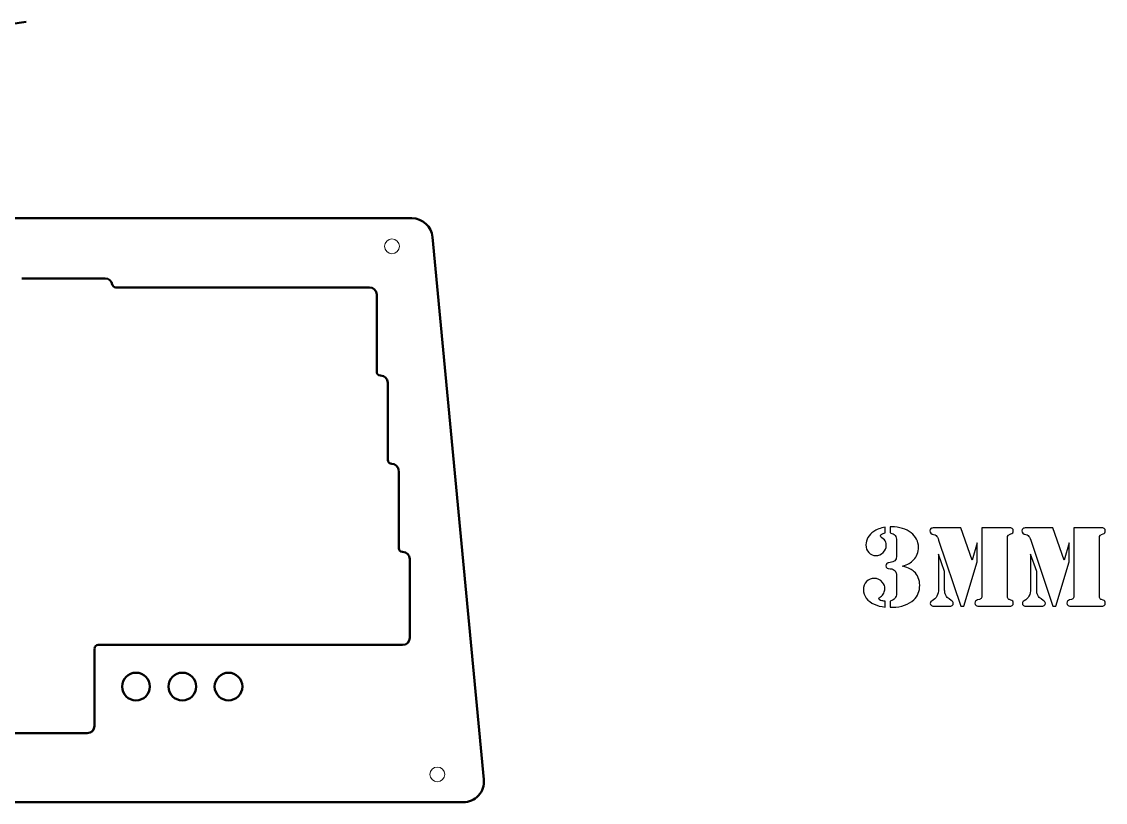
# Model space of a CAD drawing. Header units: millimetres. Extents: x -1387 to -394, y -226 to 220.
# Drawn here: x -1111.7 to -877.5, y -216.7 to -48 of the extents above; entities that cross this region are included whole.
import ezdxf

# ---------------------------------------------------------------- set-up
doc = ezdxf.new("R2010")
doc.units = ezdxf.units.MM
doc.header["$MEASUREMENT"] = 0
doc.layers.add('Layer 1', color=7, linetype='Continuous')

msp = doc.modelspace()

# ---------------------------------------------------------------- linework, layer by layer
at = {"layer": 'Layer 1', "color": 250, "lineweight": 20}
for centre in [(-1031.636, -96.5624), (-1021.8415, -210.6829)]:
    msp.add_ellipse(centre, major_axis=(0, 1.6), ratio=1, dxfattribs=at)
at = {"layer": 'Layer 1', "color": 250, "lineweight": 50}
for points in [[(-1110.7099, -48.0139), (-1110.7099, -48.0139), (-1177.0462, -57.7083), (-1177.0462, -57.7083)], [(-1125.2648, -90.4994), (-1125.2648, -90.4994), (-1027.3399, -90.4994), (-1027.3399, -90.4994)], [(-1022.8511, -94.5775), (-1023.0678, -92.2661), (-1025.0079, -90.4994), (-1027.3294, -90.4994)], [(-1022.8738, -94.5845), (-1022.8738, -94.5845), (-1011.7849, -211.8042), (-1011.7849, -211.8042)], [(-1093.5898, -103.5232), (-1093.5898, -103.5232), (-1111.6449, -103.5232), (-1111.6449, -103.5232)], [(-1093.6004, -103.502), (-1092.8458, -103.502), (-1092.2, -104.0435), (-1092.0684, -104.7865)], [(-1091.2932, -105.4282), (-1091.6782, -105.4282), (-1092.0077, -105.152), (-1092.0748, -104.7729)], [(-1036.4821, -105.4494), (-1036.4821, -105.4494), (-1091.2826, -105.4494), (-1091.2826, -105.4494)], [(-1036.4927, -105.4282), (-1035.6335, -105.4282), (-1034.9369, -106.1247), (-1034.9369, -106.984)], [(-1034.9158, -123.695), (-1034.9158, -123.695), (-1034.9158, -106.9945), (-1034.9158, -106.9945)], [(-1034.1432, -124.4782), (-1034.5816, -124.4782), (-1034.9369, -124.1228), (-1034.9369, -123.6845)], [(-1034.0903, -124.4994), (-1034.0903, -124.4994), (-1034.1326, -124.4994), (-1034.1326, -124.4994)], [(-1034.1009, -124.4782), (-1033.2416, -124.4782), (-1032.5451, -125.1747), (-1032.5451, -126.034)], [(-1032.5451, -142.745), (-1032.5451, -142.745), (-1032.5451, -126.0445), (-1032.5451, -126.0445)], [(-1031.7514, -143.5282), (-1032.1897, -143.5282), (-1032.5451, -143.1728), (-1032.5451, -142.7345)], [(-1031.7196, -143.5494), (-1031.7196, -143.5494), (-1031.7408, -143.5494), (-1031.7408, -143.5494)], [(-1031.7302, -143.5494), (-1030.871, -143.5494), (-1030.1744, -144.2459), (-1030.1744, -145.1051)], [(-1030.1533, -161.8162), (-1030.1533, -161.8162), (-1030.1533, -145.1157), (-1030.1533, -145.1157)], [(-1029.3807, -162.5994), (-1029.8191, -162.5994), (-1030.1744, -162.244), (-1030.1744, -161.8056)], [(-1029.3278, -162.5994), (-1029.3278, -162.5994), (-1029.3701, -162.5994), (-1029.3701, -162.5994)], [(-1029.3384, -162.5994), (-1028.4791, -162.5994), (-1027.7826, -163.2959), (-1027.7826, -164.1551)], [(-1027.7826, -181.1625), (-1027.7826, -181.1625), (-1027.7826, -164.1657), (-1027.7826, -164.1657)], [(-1027.7826, -181.152), (-1027.7826, -182.0112), (-1028.4791, -182.7077), (-1029.3384, -182.7077)], [(-1095.9181, -183.5015), (-1095.9181, -183.0631), (-1095.5627, -182.7077), (-1095.1244, -182.7077)], [(-1095.9181, -200.2125), (-1095.9181, -200.2125), (-1095.9181, -183.512), (-1095.9181, -183.512)], [(-1095.1138, -182.7077), (-1095.1138, -182.7077), (-1029.3278, -182.7077), (-1029.3278, -182.7077)], [(-1095.9181, -200.202), (-1095.9181, -201.0612), (-1096.6146, -201.7577), (-1097.4739, -201.7577)], [(-1117.0213, -201.7577), (-1117.0213, -201.7577), (-1097.4633, -201.7577), (-1097.4633, -201.7577)], [(-1016.2723, -216.7149), (-1016.2723, -216.7149), (-1115.8324, -216.6488), (-1115.8324, -216.6488)]]:
    msp.add_open_spline(points, degree=3, dxfattribs=at)
at = {"layer": 'Layer 1', "color": 250}
for points, knots in [([(-925.0514, -157.2433), (-925.0514, -157.2433), (-925.0514, -158.5006), (-925.0514, -158.5006), (-925.3731, -158.5726), (-925.606, -158.653), (-925.7457, -158.7377), (-925.8346, -158.7843), (-925.9108, -158.852), (-925.9743, -158.9367), (-926.0378, -159.0171), (-926.0674, -159.0891), (-926.0674, -159.1441), (-926.0589, -159.2796), (-925.97, -159.4108), (-925.8049, -159.542), (-925.8049, -159.542), (-925.2334, -160.0035), (-925.2334, -160.0035), (-924.9583, -160.2278), (-924.8228, -160.6215), (-924.8228, -161.1846), (-924.8228, -161.7899), (-925.0387, -162.3064), (-925.4747, -162.7382), (-925.9108, -163.17), (-926.4357, -163.3859), (-927.0495, -163.3859), (-927.6634, -163.3859), (-928.1798, -163.1658), (-928.5947, -162.7213), (-929.0096, -162.2768), (-929.217, -161.7264), (-929.217, -161.0745), (-929.217, -160.5072), (-929.0688, -159.9738), (-928.7767, -159.4616), (-928.4804, -158.9536), (-928.0698, -158.5176), (-927.5364, -158.162), (-926.9268, -157.7471), (-926.097, -157.4423), (-925.0514, -157.2433)], [0, 0, 0, 0, 0.07142857, 0.07142857, 0.07142857, 0.14285714, 0.14285714, 0.14285714, 0.21428571, 0.21428571, 0.21428571, 0.28571429, 0.28571429, 0.28571429, 0.35714286, 0.35714286, 0.35714286, 0.42857143, 0.42857143, 0.42857143, 0.5, 0.5, 0.5, 0.57142857, 0.57142857, 0.57142857, 0.64285714, 0.64285714, 0.64285714, 0.71428571, 0.71428571, 0.71428571, 0.78571429, 0.78571429, 0.78571429, 0.85714286, 0.85714286, 0.85714286, 0.92857143, 0.92857143, 0.92857143, 1, 1, 1, 1]), ([(-921.3261, -165.6804), (-920.6064, -165.8963), (-920.0688, -166.0868), (-919.7174, -166.2561), (-919.3618, -166.4254), (-919.0443, -166.6329), (-918.7734, -166.8826), (-918.4093, -167.2213), (-918.1214, -167.6489), (-917.9055, -168.1696), (-917.6896, -168.6903), (-917.5838, -169.2321), (-917.5838, -169.7909), (-917.5838, -171.0736), (-918.0198, -172.1277), (-918.8961, -172.9617), (-919.4338, -173.4739), (-920.0899, -173.8634), (-920.8604, -174.1343), (-921.6351, -174.401), (-922.4818, -174.5365), (-923.4089, -174.5365), (-923.4089, -174.5365), (-923.9507, -174.5323), (-923.9507, -174.5323), (-923.9507, -174.5323), (-923.9507, -173.2284), (-923.9507, -173.2284), (-923.4893, -173.0972), (-923.1549, -172.9024), (-922.9474, -172.6442), (-922.8247, -172.496), (-922.7358, -172.3394), (-922.6892, -172.1701), (-922.6384, -172.0007), (-922.613, -171.7721), (-922.613, -171.4927), (-922.613, -171.4927), (-922.613, -167.9367), (-922.613, -167.9367), (-922.613, -167.5896), (-922.6299, -167.3356), (-922.6638, -167.179), (-922.6934, -167.0223), (-922.7696, -166.8699), (-922.8839, -166.7218), (-923.1168, -166.417), (-923.4766, -166.2519), (-923.9719, -166.2265), (-924.3021, -166.2095), (-924.518, -166.1672), (-924.6281, -166.0995), (-924.8101, -165.9852), (-924.899, -165.8116), (-924.899, -165.5788), (-924.899, -165.3502), (-924.8355, -165.1893), (-924.7085, -165.0962), (-924.5815, -165.0073), (-924.3402, -164.9438), (-923.9846, -164.9099), (-923.0617, -164.8295), (-922.6003, -164.3596), (-922.6003, -163.5087), (-922.6003, -163.5087), (-922.613, -163.0261), (-922.613, -163.0261), (-922.613, -163.0261), (-922.613, -160.2067), (-922.613, -160.2067), (-922.613, -159.686), (-922.7104, -159.3007), (-922.9093, -159.0467), (-923.1083, -158.7927), (-923.4554, -158.6107), (-923.9507, -158.4964), (-923.9507, -158.4964), (-923.9507, -157.1798), (-923.9507, -157.1798), (-923.9507, -157.1798), (-923.6078, -157.1883), (-923.6078, -157.1883), (-922.812, -157.1883), (-922.05, -157.2984), (-921.3176, -157.5227), (-920.581, -157.7471), (-919.9545, -158.0561), (-919.4338, -158.4541), (-918.9215, -158.8435), (-918.5321, -159.305), (-918.2654, -159.8384), (-917.9987, -160.3718), (-917.8632, -160.9475), (-917.8632, -161.5571), (-917.8632, -162.6578), (-918.2146, -163.5806), (-918.9131, -164.3257), (-919.2179, -164.6474), (-919.5438, -164.9057), (-919.8867, -165.0962), (-920.2296, -165.2867), (-920.708, -165.4814), (-921.3261, -165.6804)], [0, 0, 0, 0, 0.02941176, 0.02941176, 0.02941176, 0.05882353, 0.05882353, 0.05882353, 0.08823529, 0.08823529, 0.08823529, 0.11764706, 0.11764706, 0.11764706, 0.14705882, 0.14705882, 0.14705882, 0.17647059, 0.17647059, 0.17647059, 0.20588235, 0.20588235, 0.20588235, 0.23529412, 0.23529412, 0.23529412, 0.26470588, 0.26470588, 0.26470588, 0.29411765, 0.29411765, 0.29411765, 0.32352941, 0.32352941, 0.32352941, 0.35294118, 0.35294118, 0.35294118, 0.38235294, 0.38235294, 0.38235294, 0.41176471, 0.41176471, 0.41176471, 0.44117647, 0.44117647, 0.44117647, 0.47058824, 0.47058824, 0.47058824, 0.5, 0.5, 0.5, 0.52941176, 0.52941176, 0.52941176, 0.55882353, 0.55882353, 0.55882353, 0.58823529, 0.58823529, 0.58823529, 0.61764706, 0.61764706, 0.61764706, 0.64705882, 0.64705882, 0.64705882, 0.67647059, 0.67647059, 0.67647059, 0.70588235, 0.70588235, 0.70588235, 0.73529412, 0.73529412, 0.73529412, 0.76470588, 0.76470588, 0.76470588, 0.79411765, 0.79411765, 0.79411765, 0.82352941, 0.82352941, 0.82352941, 0.85294118, 0.85294118, 0.85294118, 0.88235294, 0.88235294, 0.88235294, 0.91176471, 0.91176471, 0.91176471, 0.94117647, 0.94117647, 0.94117647, 0.97058824, 0.97058824, 0.97058824, 1, 1, 1, 1]), ([(-908.6938, -157.3915), (-908.6938, -157.3915), (-906.2512, -164.3638), (-906.2512, -164.3638), (-906.2512, -164.3638), (-905.1717, -160.6046), (-905.1717, -160.6046), (-905.1717, -160.6046), (-905.1717, -164.7236), (-905.1717, -164.7236), (-905.1717, -164.7236), (-908.0377, -174.3333), (-908.0377, -174.3333), (-908.0377, -174.3333), (-908.6938, -174.3333), (-908.6938, -174.3333), (-908.6938, -174.3333), (-913.4987, -160.0458), (-913.4987, -160.0458), (-913.6638, -159.5674), (-913.8373, -159.2457), (-914.0194, -159.0806), (-914.1294, -158.9705), (-914.3115, -158.8943), (-914.5782, -158.8435), (-915.1158, -158.7292), (-915.3825, -158.471), (-915.3825, -158.0731), (-915.3825, -157.8572), (-915.3063, -157.6921), (-915.1539, -157.5735), (-915.0057, -157.4508), (-914.7856, -157.3915), (-914.4977, -157.3915), (-914.4977, -157.3915), (-908.6938, -157.3915), (-908.6938, -157.3915)], [0, 0, 0, 0, 0.08333333, 0.08333333, 0.08333333, 0.16666667, 0.16666667, 0.16666667, 0.25, 0.25, 0.25, 0.33333333, 0.33333333, 0.33333333, 0.41666667, 0.41666667, 0.41666667, 0.5, 0.5, 0.5, 0.58333333, 0.58333333, 0.58333333, 0.66666667, 0.66666667, 0.66666667, 0.75, 0.75, 0.75, 0.83333333, 0.83333333, 0.83333333, 0.91666667, 0.91666667, 0.91666667, 1, 1, 1, 1]), ([(-904.1557, -157.3915), (-904.1557, -157.3915), (-898.6439, -157.3915), (-898.6439, -157.3915), (-898.6439, -157.3915), (-898.3095, -157.3915), (-898.3095, -157.3915), (-897.6872, -157.3915), (-897.3739, -157.6074), (-897.3739, -158.0392), (-897.3739, -158.3779), (-897.539, -158.6022), (-897.8734, -158.7123), (-898.1444, -158.8012), (-898.3052, -158.8605), (-898.3518, -158.8774), (-898.3984, -158.8986), (-898.4449, -158.9494), (-898.4957, -159.0213), (-898.5931, -159.1568), (-898.6439, -159.3685), (-898.6439, -159.6563), (-898.6439, -159.6563), (-898.6439, -172.0769), (-898.6439, -172.0769), (-898.6439, -172.3648), (-898.5931, -172.5765), (-898.4957, -172.7077), (-898.4449, -172.7839), (-898.3984, -172.8305), (-898.3518, -172.8516), (-898.3052, -172.8728), (-898.1444, -172.9278), (-897.8734, -173.0167), (-897.539, -173.1268), (-897.3739, -173.3512), (-897.3739, -173.6898), (-897.3739, -174.1174), (-897.6872, -174.3333), (-898.3095, -174.3333), (-898.3095, -174.3333), (-898.6439, -174.3333), (-898.6439, -174.3333), (-898.6439, -174.3333), (-904.1684, -174.3333), (-904.1684, -174.3333), (-904.1684, -174.3333), (-904.5748, -174.3333), (-904.5748, -174.3333), (-904.9389, -174.3333), (-905.214, -174.2783), (-905.4003, -174.164), (-905.5866, -174.0539), (-905.6797, -173.8888), (-905.6797, -173.6644), (-905.6797, -173.3004), (-905.4807, -173.0718), (-905.0828, -172.9829), (-904.7611, -172.8982), (-904.5748, -172.8474), (-904.5155, -172.8262), (-904.4563, -172.8051), (-904.4012, -172.7585), (-904.342, -172.6823), (-904.2192, -172.5341), (-904.1557, -172.3013), (-904.1557, -171.9753), (-904.1557, -171.9753), (-904.1557, -157.3915), (-904.1557, -157.3915)], [0, 0, 0, 0, 0.04347826, 0.04347826, 0.04347826, 0.08695652, 0.08695652, 0.08695652, 0.13043478, 0.13043478, 0.13043478, 0.17391304, 0.17391304, 0.17391304, 0.2173913, 0.2173913, 0.2173913, 0.26086957, 0.26086957, 0.26086957, 0.30434783, 0.30434783, 0.30434783, 0.34782609, 0.34782609, 0.34782609, 0.39130435, 0.39130435, 0.39130435, 0.43478261, 0.43478261, 0.43478261, 0.47826087, 0.47826087, 0.47826087, 0.52173913, 0.52173913, 0.52173913, 0.56521739, 0.56521739, 0.56521739, 0.60869565, 0.60869565, 0.60869565, 0.65217391, 0.65217391, 0.65217391, 0.69565217, 0.69565217, 0.69565217, 0.73913043, 0.73913043, 0.73913043, 0.7826087, 0.7826087, 0.7826087, 0.82608696, 0.82608696, 0.82608696, 0.86956522, 0.86956522, 0.86956522, 0.91304348, 0.91304348, 0.91304348, 0.95652174, 0.95652174, 0.95652174, 1, 1, 1, 1]), ([(-888.8014, -157.3915), (-888.8014, -157.3915), (-886.3588, -164.3638), (-886.3588, -164.3638), (-886.3588, -164.3638), (-885.2793, -160.6046), (-885.2793, -160.6046), (-885.2793, -160.6046), (-885.2793, -164.7236), (-885.2793, -164.7236), (-885.2793, -164.7236), (-888.1453, -174.3333), (-888.1453, -174.3333), (-888.1453, -174.3333), (-888.8014, -174.3333), (-888.8014, -174.3333), (-888.8014, -174.3333), (-893.6063, -160.0458), (-893.6063, -160.0458), (-893.7714, -159.5674), (-893.9449, -159.2457), (-894.127, -159.0806), (-894.237, -158.9705), (-894.4191, -158.8943), (-894.6858, -158.8435), (-895.2234, -158.7292), (-895.4901, -158.471), (-895.4901, -158.0731), (-895.4901, -157.8572), (-895.4139, -157.6921), (-895.2615, -157.5735), (-895.1133, -157.4508), (-894.8932, -157.3915), (-894.6053, -157.3915), (-894.6053, -157.3915), (-888.8014, -157.3915), (-888.8014, -157.3915)], [0, 0, 0, 0, 0.08333333, 0.08333333, 0.08333333, 0.16666667, 0.16666667, 0.16666667, 0.25, 0.25, 0.25, 0.33333333, 0.33333333, 0.33333333, 0.41666667, 0.41666667, 0.41666667, 0.5, 0.5, 0.5, 0.58333333, 0.58333333, 0.58333333, 0.66666667, 0.66666667, 0.66666667, 0.75, 0.75, 0.75, 0.83333333, 0.83333333, 0.83333333, 0.91666667, 0.91666667, 0.91666667, 1, 1, 1, 1]), ([(-884.2633, -157.3915), (-884.2633, -157.3915), (-878.7515, -157.3915), (-878.7515, -157.3915), (-878.7515, -157.3915), (-878.4171, -157.3915), (-878.4171, -157.3915), (-877.7948, -157.3915), (-877.4815, -157.6074), (-877.4815, -158.0392), (-877.4815, -158.3779), (-877.6466, -158.6022), (-877.981, -158.7123), (-878.252, -158.8012), (-878.4128, -158.8605), (-878.4594, -158.8774), (-878.506, -158.8986), (-878.5525, -158.9494), (-878.6033, -159.0213), (-878.7007, -159.1568), (-878.7515, -159.3685), (-878.7515, -159.6563), (-878.7515, -159.6563), (-878.7515, -172.0769), (-878.7515, -172.0769), (-878.7515, -172.3648), (-878.7007, -172.5765), (-878.6033, -172.7077), (-878.5525, -172.7839), (-878.506, -172.8305), (-878.4594, -172.8516), (-878.4128, -172.8728), (-878.252, -172.9278), (-877.981, -173.0167), (-877.6466, -173.1268), (-877.4815, -173.3512), (-877.4815, -173.6898), (-877.4815, -174.1174), (-877.7948, -174.3333), (-878.4171, -174.3333), (-878.4171, -174.3333), (-878.7515, -174.3333), (-878.7515, -174.3333), (-878.7515, -174.3333), (-884.276, -174.3333), (-884.276, -174.3333), (-884.276, -174.3333), (-884.6824, -174.3333), (-884.6824, -174.3333), (-885.0465, -174.3333), (-885.3216, -174.2783), (-885.5079, -174.164), (-885.6942, -174.0539), (-885.7873, -173.8888), (-885.7873, -173.6644), (-885.7873, -173.3004), (-885.5883, -173.0718), (-885.1904, -172.9829), (-884.8687, -172.8982), (-884.6824, -172.8474), (-884.6231, -172.8262), (-884.5639, -172.8051), (-884.5088, -172.7585), (-884.4496, -172.6823), (-884.3268, -172.5341), (-884.2633, -172.3013), (-884.2633, -171.9753), (-884.2633, -171.9753), (-884.2633, -157.3915), (-884.2633, -157.3915)], [0, 0, 0, 0, 0.04347826, 0.04347826, 0.04347826, 0.08695652, 0.08695652, 0.08695652, 0.13043478, 0.13043478, 0.13043478, 0.17391304, 0.17391304, 0.17391304, 0.2173913, 0.2173913, 0.2173913, 0.26086957, 0.26086957, 0.26086957, 0.30434783, 0.30434783, 0.30434783, 0.34782609, 0.34782609, 0.34782609, 0.39130435, 0.39130435, 0.39130435, 0.43478261, 0.43478261, 0.43478261, 0.47826087, 0.47826087, 0.47826087, 0.52173913, 0.52173913, 0.52173913, 0.56521739, 0.56521739, 0.56521739, 0.60869565, 0.60869565, 0.60869565, 0.65217391, 0.65217391, 0.65217391, 0.69565217, 0.69565217, 0.69565217, 0.73913043, 0.73913043, 0.73913043, 0.7826087, 0.7826087, 0.7826087, 0.82608696, 0.82608696, 0.82608696, 0.86956522, 0.86956522, 0.86956522, 0.91304348, 0.91304348, 0.91304348, 0.95652174, 0.95652174, 0.95652174, 1, 1, 1, 1]), ([(-913.5283, -163.115), (-913.5283, -163.115), (-912.2075, -166.8572), (-912.2075, -166.8572), (-912.2075, -166.8572), (-912.2075, -170.5868), (-912.2075, -170.5868), (-912.2075, -170.9678), (-912.1948, -171.243), (-912.1652, -171.4081), (-912.1355, -171.5732), (-912.072, -171.7552), (-911.9704, -171.9542), (-911.8011, -172.3182), (-911.5598, -172.5892), (-911.255, -172.7712), (-911.255, -172.7712), (-910.7978, -173.0675), (-910.7978, -173.0675), (-910.4845, -173.258), (-910.3279, -173.4697), (-910.3279, -173.7025), (-910.3279, -174.1216), (-910.6369, -174.3333), (-911.2508, -174.3333), (-911.2508, -174.3333), (-914.3707, -174.3333), (-914.3707, -174.3333), (-914.993, -174.3333), (-915.3063, -174.1259), (-915.3063, -173.7152), (-915.3063, -173.5798), (-915.2809, -173.4782), (-915.2259, -173.4104), (-915.1708, -173.3385), (-915.065, -173.258), (-914.9084, -173.1691), (-913.9897, -172.6738), (-913.5283, -171.8102), (-913.5283, -170.5868), (-913.5283, -170.5868), (-913.5283, -163.115), (-913.5283, -163.115)], [0, 0, 0, 0, 0.07142857, 0.07142857, 0.07142857, 0.14285714, 0.14285714, 0.14285714, 0.21428571, 0.21428571, 0.21428571, 0.28571429, 0.28571429, 0.28571429, 0.35714286, 0.35714286, 0.35714286, 0.42857143, 0.42857143, 0.42857143, 0.5, 0.5, 0.5, 0.57142857, 0.57142857, 0.57142857, 0.64285714, 0.64285714, 0.64285714, 0.71428571, 0.71428571, 0.71428571, 0.78571429, 0.78571429, 0.78571429, 0.85714286, 0.85714286, 0.85714286, 0.92857143, 0.92857143, 0.92857143, 1, 1, 1, 1]), ([(-893.6359, -163.115), (-893.6359, -163.115), (-892.3151, -166.8572), (-892.3151, -166.8572), (-892.3151, -166.8572), (-892.3151, -170.5868), (-892.3151, -170.5868), (-892.3151, -170.9678), (-892.3024, -171.243), (-892.2728, -171.4081), (-892.2431, -171.5732), (-892.1796, -171.7552), (-892.078, -171.9542), (-891.9087, -172.3182), (-891.6674, -172.5892), (-891.3626, -172.7712), (-891.3626, -172.7712), (-890.9054, -173.0675), (-890.9054, -173.0675), (-890.5921, -173.258), (-890.4355, -173.4697), (-890.4355, -173.7025), (-890.4355, -174.1216), (-890.7445, -174.3333), (-891.3584, -174.3333), (-891.3584, -174.3333), (-894.4783, -174.3333), (-894.4783, -174.3333), (-895.1006, -174.3333), (-895.4139, -174.1259), (-895.4139, -173.7152), (-895.4139, -173.5798), (-895.3885, -173.4782), (-895.3335, -173.4104), (-895.2784, -173.3385), (-895.1726, -173.258), (-895.016, -173.1691), (-894.0973, -172.6738), (-893.6359, -171.8102), (-893.6359, -170.5868), (-893.6359, -170.5868), (-893.6359, -163.115), (-893.6359, -163.115)], [0, 0, 0, 0, 0.07142857, 0.07142857, 0.07142857, 0.14285714, 0.14285714, 0.14285714, 0.21428571, 0.21428571, 0.21428571, 0.28571429, 0.28571429, 0.28571429, 0.35714286, 0.35714286, 0.35714286, 0.42857143, 0.42857143, 0.42857143, 0.5, 0.5, 0.5, 0.57142857, 0.57142857, 0.57142857, 0.64285714, 0.64285714, 0.64285714, 0.71428571, 0.71428571, 0.71428571, 0.78571429, 0.78571429, 0.78571429, 0.85714286, 0.85714286, 0.85714286, 0.92857143, 0.92857143, 0.92857143, 1, 1, 1, 1]), ([(-925.0514, -173.2284), (-925.0514, -173.2284), (-925.0514, -174.5323), (-925.0514, -174.5323), (-925.97, -174.4137), (-926.7532, -174.2148), (-927.4051, -173.9227), (-928.1502, -173.5925), (-928.7259, -173.1522), (-929.1366, -172.6019), (-929.5472, -172.0515), (-929.7504, -171.4377), (-929.7504, -170.7561), (-929.7504, -170.0619), (-929.526, -169.4819), (-929.0815, -169.0162), (-928.6328, -168.5463), (-928.0825, -168.3135), (-927.4178, -168.3135), (-926.6939, -168.3135), (-926.0886, -168.6014), (-925.6102, -169.1813), (-925.2715, -169.5962), (-925.1022, -170.0407), (-925.1022, -170.5106), (-925.1022, -170.8493), (-925.1869, -171.1795), (-925.3604, -171.5054), (-925.534, -171.8272), (-925.7668, -172.0939), (-926.0547, -172.2971), (-926.3172, -172.4876), (-926.4484, -172.6357), (-926.4484, -172.7331), (-926.4484, -172.8643), (-926.3087, -172.9829), (-926.0293, -173.0802), (-925.7499, -173.1818), (-925.4239, -173.2284), (-925.0514, -173.2284)], [0, 0, 0, 0, 0.07692308, 0.07692308, 0.07692308, 0.15384615, 0.15384615, 0.15384615, 0.23076923, 0.23076923, 0.23076923, 0.30769231, 0.30769231, 0.30769231, 0.38461538, 0.38461538, 0.38461538, 0.46153846, 0.46153846, 0.46153846, 0.53846154, 0.53846154, 0.53846154, 0.61538462, 0.61538462, 0.61538462, 0.69230769, 0.69230769, 0.69230769, 0.76923077, 0.76923077, 0.76923077, 0.84615385, 0.84615385, 0.84615385, 0.92307692, 0.92307692, 0.92307692, 1, 1, 1, 1])]:
    msp.add_open_spline(points, degree=3, knots=knots, dxfattribs=at)
at = {"layer": 'Layer 1', "color": 250, "lineweight": 50}
for points, knots in [([(-1089.9491, -191.693), (-1089.9491, -190.0388), (-1088.6082, -188.6979), (-1086.954, -188.6979), (-1085.2999, -188.6979), (-1083.9589, -190.0388), (-1083.9589, -191.693), (-1083.9589, -193.3471), (-1085.2999, -194.6881), (-1086.954, -194.6881), (-1088.6082, -194.6881), (-1089.9491, -193.3471), (-1089.9491, -191.693)], [0, 0, 0, 0, 0.25, 0.25, 0.25, 0.5, 0.5, 0.5, 0.75, 0.75, 0.75, 1, 1, 1, 1]), ([(-1079.9373, -191.693), (-1079.9373, -190.0388), (-1078.5963, -188.6979), (-1076.9422, -188.6979), (-1075.2881, -188.6979), (-1073.9471, -190.0388), (-1073.9471, -191.693), (-1073.9471, -193.3471), (-1075.2881, -194.6881), (-1076.9422, -194.6881), (-1078.5963, -194.6881), (-1079.9373, -193.3471), (-1079.9373, -191.693)], [0, 0, 0, 0, 0.25, 0.25, 0.25, 0.5, 0.5, 0.5, 0.75, 0.75, 0.75, 1, 1, 1, 1]), ([(-1069.9466, -191.693), (-1069.9466, -190.0388), (-1068.6057, -188.6979), (-1066.9515, -188.6979), (-1065.2974, -188.6979), (-1063.9564, -190.0388), (-1063.9564, -191.693), (-1063.9564, -193.3471), (-1065.2974, -194.6881), (-1066.9515, -194.6881), (-1068.6057, -194.6881), (-1069.9466, -193.3471), (-1069.9466, -191.693)], [0, 0, 0, 0, 0.25, 0.25, 0.25, 0.5, 0.5, 0.5, 0.75, 0.75, 0.75, 1, 1, 1, 1]), ([(-1016.2617, -216.7149), (-1014.9958, -216.7149), (-1013.7884, -216.1814), (-1012.9361, -215.2454), (-1012.0837, -214.3094), (-1011.6653, -213.0576), (-1011.7834, -211.7972)], [0, 0, 0, 0, 0.5, 0.5, 0.5, 1, 1, 1, 1])]:
    msp.add_open_spline(points, degree=3, knots=knots, dxfattribs=at)

doc.saveas('drawing.dxf')
